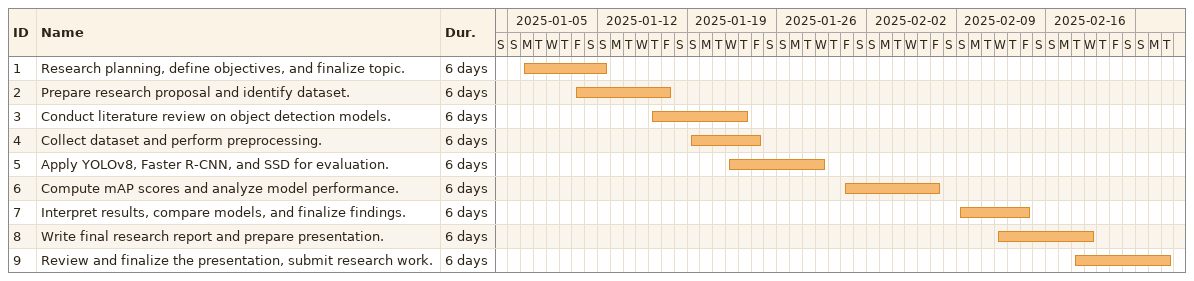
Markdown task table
| ID | Task | Duration | Start | Finish |
|---|---|---|---|---|
| 1 | Research planning, define objectives, and finalize topic. | 6d | 2025-01-06 | 2025-01-12 |
| 2 | Prepare research proposal and identify dataset. | 6d | 2025-01-10 | 2025-01-17 |
| 3 | Conduct literature review on object detection models. | 6d | 2025-01-16 | 2025-01-23 |
| 4 | Collect dataset and perform preprocessing. | 6d | 2025-01-19 | 2025-01-24 |
| 5 | Apply YOLOv8, Faster R-CNN, and SSD for evaluation. | 6d | 2025-01-22 | 2025-01-29 |
| 6 | Compute mAP scores and analyze model performance. | 6d | 2025-01-31 | 2025-02-07 |
| 7 | Interpret results, compare models, and finalize findings. | 6d | 2025-02-09 | 2025-02-14 |
| 8 | Write final research report and prepare presentation. | 6d | 2025-02-12 | 2025-02-19 |
| 9 | Review and finalize the presentation, submit research work. | 6d | 2025-02-18 | 2025-02-25 |
